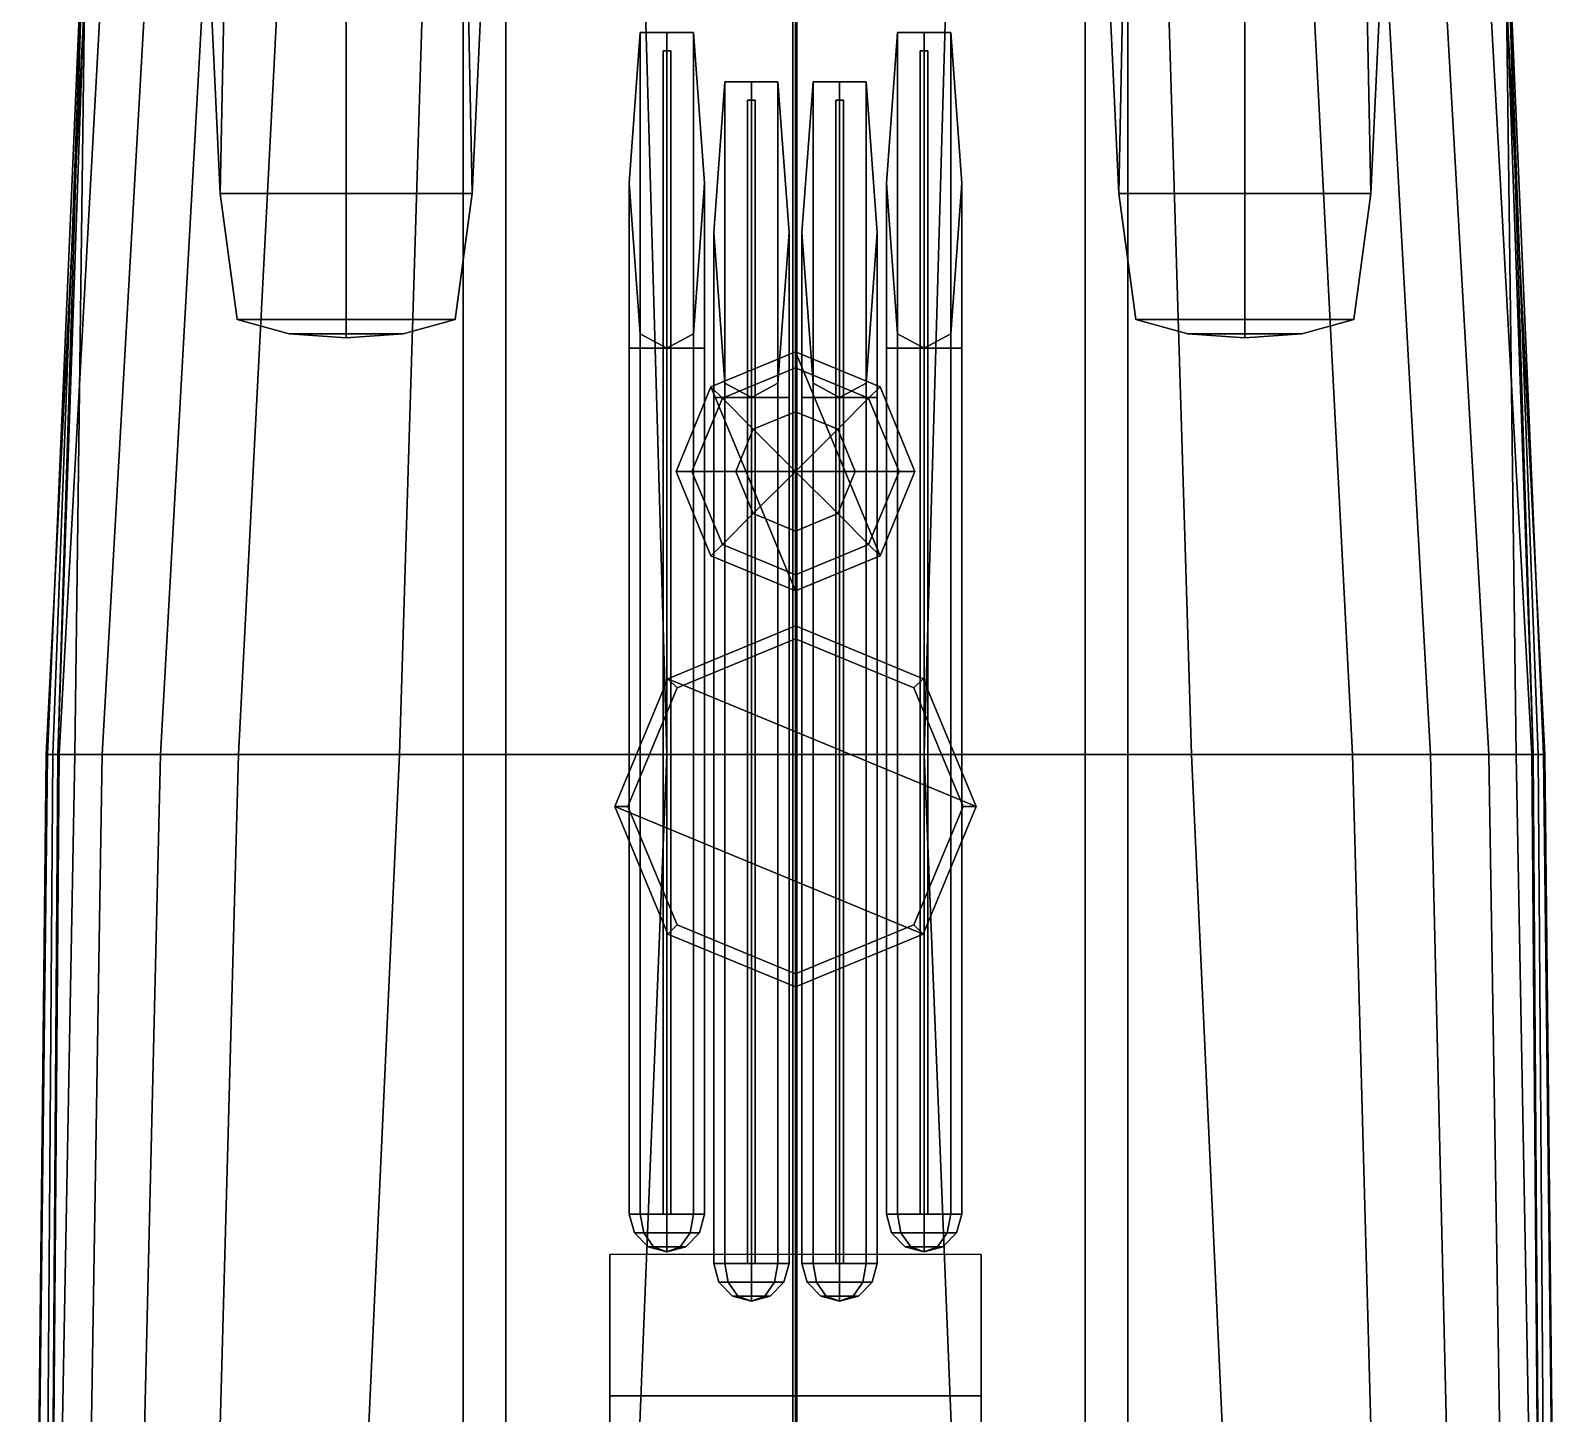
# Model space of a CAD drawing. Header units: millimetres. Extents: x -6 to 6, y -60 to 60.
# Drawn here: x -5.89 to 5.89, y 1.92 to 12.57 of the extents above; entities that cross this region are included whole.
import ezdxf

# ---------------------------------------------------------------- set-up
doc = ezdxf.new("R2010")
doc.units = ezdxf.units.MM
for name, color, linetype in [('boats', 3, 'Continuous'), ('h2', 7, 'Continuous'), ('r2', 6, 'Continuous'), ('railings', 6, 'Continuous'), ('turret', 2, 'Continuous')]:
    doc.layers.add(name, color=color, linetype=linetype)

msp = doc.modelspace()

# ---------------------------------------------------------------- linework, layer by layer
for points in [[(-5.76, 7, 1.49), (-5.27, 18.44, 2.08), (-5.19, 18.44, 1.3), (-5.77, 7, 0.42)], [(-5.77, 7, 0.42), (-5.19, 18.44, 1.3), (-5.04, 18.44, -0.6), (-5.67, 7, -0.71)], [(-5.72, 7, 1.95), (-5.29, 18.44, 2.63), (-5.27, 18.44, 2.08), (-5.76, 7, 1.49)], [(-5.68, 7, 2.66), (-5.327, 18.44, 3.02), (-5.29, 18.44, 2.63), (-5.72, 7, 1.95)], [(-2.56, 7, 2.83), (-2.56, 18.44, 3.02), (-5.327, 18.44, 3.02), (-5.68, 7, 2.66)], [(-5.67, 7, -0.71), (-5.04, 18.44, -0.6), (-4.69, 18.44, -1.74), (-5.34, 7, -1.7)], [(-5.34, 7, -1.7), (-4.69, 18.44, -1.74), (-4.25, 18.44, -2.45), (-4.89, 7, -2.41)], [(-4.89, 7, -2.41), (-4.25, 18.44, -2.45), (-3.7, 18.44, -2.97), (-4.29, 7, -2.93)], [(-4.29, 7, -2.93), (-3.7, 18.44, -2.97), (-2.7, 18.44, -3.5), (-3.05, 7, -3.35)], [(-3.05, 7, -3.35), (-2.7, 18.44, -3.5), (-1.32, 18.44, -3.79), (-0.99, 7, -3.75)], [(0, 7, 2.88), (0, 18.44, 3.02), (-2.56, 18.44, 3.02), (-2.56, 7, 2.83)], [(-2.23, 18.44, 3.38), (-2.23, 18.44, 2.86), (-2.23, -22.69, 2.84), (-2.23, -22.69, 3.38)], [(2.23, -3.21, 3.38), (2.23, 18.44, 3.38), (-2.23, 18.44, 3.38), (-2.23, -3.21, 3.38)], [(-0.99, 7, -3.75), (-1.32, 18.44, -3.79), (0, 18.44, -3.88), (0, 7, -3.84)], [(-0.02, -23.42, 14.75), (0.01, -23.42, 14.767), (0.01, 18.39, 24.25), (-0.02, 18.39, 24.23)], [(0.01, -23.42, 14.733), (-0.02, -23.42, 14.75), (-0.02, 18.39, 24.23), (0.01, 18.39, 24.21)], [(0.01, -23.42, 14.767), (0.01, -23.42, 14.733), (0.01, 18.39, 24.21), (0.01, 18.39, 24.25)], [(2.23, -22.69, 2.84), (2.23, 18.44, 2.86), (2.23, 18.44, 3.38), (2.23, -22.69, 3.38)], [(-5.89, -4.38, 1.51), (-5.76, 7, 1.49), (-5.77, 7, 0.42), (-5.89, -4.38, 0.44)], [(-5.89, -4.38, 0.44), (-5.77, 7, 0.42), (-5.67, 7, -0.71), (-5.76, -4.38, -0.78)], [(-5.8, -4.38, 2.39), (-5.72, 7, 1.95), (-5.76, 7, 1.49), (-5.89, -4.38, 1.51)], [(-5.76, -4.38, 2.71), (-5.68, 7, 2.66), (-5.72, 7, 1.95), (-5.8, -4.38, 2.39)], [(-5.76, -4.38, -0.78), (-5.67, 7, -0.71), (-5.34, 7, -1.7), (-5.52, -4.38, -1.68)], [(-2.56, -4.38, 2.85), (-2.56, 7, 2.83), (-5.68, 7, 2.66), (-5.76, -4.38, 2.71)], [(-5.52, -4.38, -1.68), (-5.34, 7, -1.7), (-4.89, 7, -2.41), (-5.16, -4.38, -2.39)], [(-5.16, -4.38, -2.39), (-4.89, 7, -2.41), (-4.29, 7, -2.93), (-4.6, -4.38, -2.95)], [(-4.6, -4.38, -2.95), (-4.29, 7, -2.93), (-3.05, 7, -3.35), (-3.57, -4.38, -3.33)], [(-3.57, -4.38, -3.33), (-3.05, 7, -3.35), (-0.99, 7, -3.75), (-1.45, -4.38, -3.71)], [(0, -4.38, 2.88), (0, 7, 2.88), (-2.56, 7, 2.83), (-2.56, -4.38, 2.85)], [(-1.45, -4.38, -3.71), (-0.99, 7, -3.75), (0, 7, -3.84), (0, -4.38, -3.78)], [(-1.43, 2.06, 4.2), (-1.43, 3.15, 3.38), (-1.43, 1.79, 3.38), (-1.43, 1.79, 4.71)], [(1.43, 2.06, 4.2), (1.43, 3.15, 3.38), (-1.43, 3.15, 3.38), (-1.43, 2.06, 4.2)], [(1.43, 1.79, 3.38), (1.43, 3.15, 3.38), (1.43, 2.06, 4.2), (1.43, 1.79, 4.71)], [(1.43, 1.79, 4.71), (1.43, 2.06, 4.2), (-1.43, 2.06, 4.2), (-1.43, 1.79, 4.71)]]:
    msp.add_3dface(points)
at = {"layer": 'boats'}
for points in [[(-4.43, 11.32, 6.51), (-4.55, 13.88, 6.76), (-4.38, 13.88, 5.22), (-4.43, 11.32, 5.79)], [(-2.37, 13.88, 6.76), (-4.55, 13.88, 6.76), (-4.43, 11.32, 6.51), (-2.49, 11.32, 6.51)], [(-4.43, 11.32, 5.79), (-4.38, 13.88, 5.22), (-3.46, 13.88, 5.17), (-3.46, 11.32, 5.79)], [(-3.46, 11.32, 5.79), (-3.46, 13.88, 5.17), (-2.54, 13.88, 5.22), (-2.49, 11.32, 5.79)], [(-2.49, 11.32, 5.79), (-2.54, 13.88, 5.22), (-2.37, 13.88, 6.76), (-2.49, 11.32, 6.51)], [(4.55, 13.88, 6.76), (2.37, 13.88, 6.76), (2.49, 11.32, 6.51), (4.43, 11.32, 6.51)], [(2.49, 11.32, 6.51), (2.37, 13.88, 6.76), (2.54, 13.88, 5.22), (2.49, 11.32, 5.79)], [(2.49, 11.32, 5.79), (2.54, 13.88, 5.22), (3.46, 13.88, 5.17), (3.46, 11.32, 5.79)], [(3.46, 11.32, 5.79), (3.46, 13.88, 5.17), (4.38, 13.88, 5.22), (4.43, 11.32, 5.79)], [(4.43, 11.32, 5.79), (4.38, 13.88, 5.22), (4.55, 13.88, 6.76), (4.43, 11.32, 6.51)], [(-4.3, 10.35, 5.96), (-4.43, 11.32, 5.79), (-3.46, 11.32, 5.79), (-3.46, 10.35, 5.96)], [(-4.3, 10.35, 6.55), (-4.43, 11.32, 6.51), (-4.43, 11.32, 5.79), (-4.3, 10.35, 5.96)], [(-2.49, 11.32, 6.51), (-4.43, 11.32, 6.51), (-4.3, 10.35, 6.55), (-2.62, 10.35, 6.55)], [(-3.46, 10.35, 5.96), (-3.46, 11.32, 5.79), (-2.49, 11.32, 5.79), (-2.62, 10.35, 5.96)], [(-2.62, 10.35, 5.96), (-2.49, 11.32, 5.79), (-2.49, 11.32, 6.51), (-2.62, 10.35, 6.55)], [(4.43, 11.32, 6.51), (2.49, 11.32, 6.51), (2.62, 10.35, 6.55), (4.3, 10.35, 6.55)], [(2.62, 10.35, 5.96), (2.49, 11.32, 5.79), (3.46, 11.32, 5.79), (3.46, 10.35, 5.96)], [(2.62, 10.35, 6.55), (2.49, 11.32, 6.51), (2.49, 11.32, 5.79), (2.62, 10.35, 5.96)], [(3.46, 10.35, 5.96), (3.46, 11.32, 5.79), (4.43, 11.32, 5.79), (4.3, 10.35, 5.96)], [(4.3, 10.35, 5.96), (4.43, 11.32, 5.79), (4.43, 11.32, 6.51), (4.3, 10.35, 6.55)], [(-3.9, 10.24, 6.55), (-4.3, 10.35, 6.55), (-4.3, 10.35, 5.96), (-3.9, 10.24, 6)], [(-2.62, 10.35, 6.55), (-4.3, 10.35, 6.55), (-3.9, 10.24, 6.55), (-3.02, 10.24, 6.55)], [(-3.9, 10.24, 6), (-4.3, 10.35, 5.96), (-3.46, 10.35, 5.96), (-3.46, 10.21, 6)], [(-3.46, 10.21, 6), (-3.46, 10.35, 5.96), (-2.62, 10.35, 5.96), (-3.02, 10.24, 5.99)], [(-3.02, 10.24, 5.99), (-2.62, 10.35, 5.96), (-2.62, 10.35, 6.55), (-3.02, 10.24, 6.55)], [(4.3, 10.35, 6.55), (2.62, 10.35, 6.55), (3.02, 10.24, 6.55), (3.9, 10.24, 6.55)], [(3.02, 10.24, 6.55), (2.62, 10.35, 6.55), (2.62, 10.35, 5.96), (3.02, 10.24, 6)], [(3.02, 10.24, 6), (2.62, 10.35, 5.96), (3.46, 10.35, 5.96), (3.46, 10.21, 6)], [(3.46, 10.21, 6), (3.46, 10.35, 5.96), (4.3, 10.35, 5.96), (3.9, 10.24, 5.99)], [(3.9, 10.24, 5.99), (4.3, 10.35, 5.96), (4.3, 10.35, 6.55), (3.9, 10.24, 6.55)], [(-3.02, 10.24, 6.55), (-3.9, 10.24, 6.55), (-3.9, 10.24, 6.55), (-3.46, 10.21, 6.55)], [(-3.46, 10.21, 6.55), (-3.9, 10.24, 6.55), (-3.9, 10.24, 6), (-3.46, 10.21, 6)], [(-3.02, 10.24, 6.55), (-3.46, 10.21, 6.55), (-3.46, 10.21, 6), (-3.02, 10.24, 5.99)], [(3.46, 10.21, 6.55), (3.02, 10.24, 6.55), (3.02, 10.24, 6), (3.46, 10.21, 6)], [(3.9, 10.24, 6.55), (3.02, 10.24, 6.55), (3.02, 10.24, 6.55), (3.46, 10.21, 6.55)], [(3.9, 10.24, 6.55), (3.46, 10.21, 6.55), (3.46, 10.21, 6), (3.9, 10.24, 5.99)]]:
    msp.add_3dface(points, dxfattribs=at)
at = {"layer": 'h2'}
for points in [[(0, 7, 2.88), (0, 18.44, 3.02), (2.56, 18.44, 3.02), (2.56, 7, 2.83)], [(0.99, 7, -3.75), (1.32, 18.44, -3.79), (0, 18.44, -3.88), (0, 7, -3.84)], [(3.05, 7, -3.35), (2.7, 18.44, -3.5), (1.32, 18.44, -3.79), (0.99, 7, -3.75)], [(2.56, 7, 2.83), (2.56, 18.44, 3.02), (5.327, 18.44, 3.02), (5.68, 7, 2.66)], [(4.29, 7, -2.93), (3.7, 18.44, -2.97), (2.7, 18.44, -3.5), (3.05, 7, -3.35)], [(4.89, 7, -2.41), (4.25, 18.44, -2.45), (3.7, 18.44, -2.97), (4.29, 7, -2.93)], [(5.34, 7, -1.7), (4.69, 18.44, -1.74), (4.25, 18.44, -2.45), (4.89, 7, -2.41)], [(5.67, 7, -0.71), (5.04, 18.44, -0.6), (4.69, 18.44, -1.74), (5.34, 7, -1.7)], [(5.77, 7, 0.42), (5.19, 18.44, 1.3), (5.04, 18.44, -0.6), (5.67, 7, -0.71)], [(5.76, 7, 1.49), (5.27, 18.44, 2.08), (5.19, 18.44, 1.3), (5.77, 7, 0.42)], [(5.72, 7, 1.95), (5.29, 18.44, 2.63), (5.27, 18.44, 2.08), (5.76, 7, 1.49)], [(5.68, 7, 2.66), (5.327, 18.44, 3.02), (5.29, 18.44, 2.63), (5.72, 7, 1.95)], [(0, -4.38, 2.88), (0, 7, 2.88), (2.56, 7, 2.83), (2.56, -4.38, 2.85)], [(1.45, -4.38, -3.71), (0.99, 7, -3.75), (0, 7, -3.84), (0, -4.38, -3.78)], [(3.57, -4.38, -3.33), (3.05, 7, -3.35), (0.99, 7, -3.75), (1.45, -4.38, -3.71)], [(2.56, -4.38, 2.85), (2.56, 7, 2.83), (5.68, 7, 2.66), (5.76, -4.38, 2.71)], [(4.6, -4.38, -2.95), (4.29, 7, -2.93), (3.05, 7, -3.35), (3.57, -4.38, -3.33)], [(5.16, -4.38, -2.39), (4.89, 7, -2.41), (4.29, 7, -2.93), (4.6, -4.38, -2.95)], [(5.52, -4.38, -1.68), (5.34, 7, -1.7), (4.89, 7, -2.41), (5.16, -4.38, -2.39)], [(5.76, -4.38, -0.78), (5.67, 7, -0.71), (5.34, 7, -1.7), (5.52, -4.38, -1.68)], [(5.89, -4.38, 0.44), (5.77, 7, 0.42), (5.67, 7, -0.71), (5.76, -4.38, -0.78)], [(5.76, -4.38, 2.71), (5.68, 7, 2.66), (5.72, 7, 1.95), (5.8, -4.38, 2.39)], [(5.8, -4.38, 2.39), (5.72, 7, 1.95), (5.76, 7, 1.49), (5.89, -4.38, 1.51)], [(5.89, -4.38, 1.51), (5.76, 7, 1.49), (5.77, 7, 0.42), (5.89, -4.38, 0.44)]]:
    msp.add_3dface(points, dxfattribs=at)
at = {"layer": 'r2'}
for points in [[(-5.46, 14, 3.57), (-5.55, 7, 3.58), (-5.68, 7, 2.66), (-5.46, 13.356, 2.929)], [(-5.46, 13.356, 2.929), (-5.68, 7, 2.66), (-5.55, 7, 3.58), (-5.46, 14, 3.57)], [(-5.68, 7, 2.66), (-5.76, -4.38, 2.71), (-5.76, -4.38, 3.62), (-5.55, 7, 3.58)], [(-5.55, 7, 3.58), (-5.76, -4.38, 3.62), (-5.76, -4.38, 2.71), (-5.68, 7, 2.66)]]:
    msp.add_3dface(points, dxfattribs=at)
at = {"layer": 'railings'}
for points in [[(5.46, 13.356, 2.929), (5.68, 7, 2.66), (5.55, 7, 3.58), (5.46, 14, 3.57)], [(5.46, 14, 3.57), (5.55, 7, 3.58), (5.68, 7, 2.66), (5.46, 13.356, 2.929)], [(5.55, 7, 3.58), (5.76, -4.38, 3.62), (5.76, -4.38, 2.71), (5.68, 7, 2.66)], [(5.68, 7, 2.66), (5.76, -4.38, 2.71), (5.76, -4.38, 3.62), (5.55, 7, 3.58)]]:
    msp.add_3dface(points, dxfattribs=at)
at = {"layer": 'turret'}
for points in [[(-1.195, 10.13, 4.575), (-1.28, 10.13, 4.37), (-1.28, 11.4, 4.37), (-1.195, 12.56, 4.575)], [(-1.28, 10.13, 4.37), (-1.195, 10.13, 4.575), (-1.195, 12.56, 4.575), (-1.28, 11.4, 4.37)], [(-0.99, 10.13, 4.66), (-1.195, 10.13, 4.575), (-1.195, 12.56, 4.575), (-0.99, 12.56, 4.66)], [(-1.195, 10.13, 4.575), (-0.99, 10.13, 4.66), (-0.99, 12.56, 4.66), (-1.195, 12.56, 4.575)], [(-0.785, 10.13, 4.575), (-0.99, 10.13, 4.66), (-0.99, 12.56, 4.66), (-0.785, 12.56, 4.575)], [(-0.99, 10.13, 4.66), (-0.785, 10.13, 4.575), (-0.785, 12.56, 4.575), (-0.99, 12.56, 4.66)], [(-0.7, 10.13, 4.37), (-0.785, 10.13, 4.575), (-0.785, 12.56, 4.575), (-0.7, 11.4, 4.37)], [(-0.785, 10.13, 4.575), (-0.7, 10.13, 4.37), (-0.7, 11.4, 4.37), (-0.785, 12.56, 4.575)], [(0.7, 10.13, 4.37), (0.785, 10.13, 4.575), (0.785, 12.56, 4.575), (0.7, 11.4, 4.37)], [(0.785, 10.13, 4.575), (0.7, 10.13, 4.37), (0.7, 11.4, 4.37), (0.785, 12.56, 4.575)], [(0.785, 10.13, 4.575), (0.99, 10.13, 4.66), (0.99, 12.56, 4.66), (0.785, 12.56, 4.575)], [(0.99, 10.13, 4.66), (0.785, 10.13, 4.575), (0.785, 12.56, 4.575), (0.99, 12.56, 4.66)], [(0.99, 10.13, 4.66), (1.195, 10.13, 4.575), (1.195, 12.56, 4.575), (0.99, 12.56, 4.66)], [(1.195, 10.13, 4.575), (0.99, 10.13, 4.66), (0.99, 12.56, 4.66), (1.195, 12.56, 4.575)], [(1.195, 10.13, 4.575), (1.28, 10.13, 4.37), (1.28, 11.4, 4.37), (1.195, 12.56, 4.575)], [(1.28, 10.13, 4.37), (1.195, 10.13, 4.575), (1.195, 12.56, 4.575), (1.28, 11.4, 4.37)], [(-0.99, 3.46, 4.8), (-1.02, 3.46, 4.83), (-1.02, 12.42, 4.83), (-0.99, 12.42, 4.8)], [(-1.02, 3.46, 4.83), (-0.99, 3.46, 4.86), (-0.99, 12.42, 4.86), (-1.02, 12.42, 4.83)], [(-0.96, 3.46, 4.83), (-0.99, 3.46, 4.8), (-0.99, 12.42, 4.8), (-0.96, 12.42, 4.83)], [(-0.99, 3.46, 4.86), (-0.96, 3.46, 4.83), (-0.96, 12.42, 4.83), (-0.99, 12.42, 4.86)], [(-0.99, 12.3, 4.8), (-0.99, 12.37, 4.8), (-0.99, 12.37, 4.66), (-0.99, 12.3, 4.66)], [(-0.99, 12.3, 4.66), (-0.99, 12.37, 4.66), (-0.99, 12.37, 4.8), (-0.99, 12.3, 4.8)], [(0.99, 3.46, 4.8), (0.96, 3.46, 4.83), (0.96, 12.42, 4.83), (0.99, 12.42, 4.8)], [(0.96, 3.46, 4.83), (0.99, 3.46, 4.86), (0.99, 12.42, 4.86), (0.96, 12.42, 4.83)], [(1.02, 3.46, 4.83), (0.99, 3.46, 4.8), (0.99, 12.42, 4.8), (1.02, 12.42, 4.83)], [(0.99, 3.46, 4.86), (1.02, 3.46, 4.83), (1.02, 12.42, 4.83), (0.99, 12.42, 4.86)], [(0.99, 12.3, 4.66), (0.99, 12.37, 4.66), (0.99, 12.37, 4.8), (0.99, 12.3, 4.8)], [(0.99, 12.3, 4.8), (0.99, 12.37, 4.8), (0.99, 12.37, 4.66), (0.99, 12.3, 4.66)], [(-0.63, 9.75, 4.37), (-0.545, 9.75, 4.575), (-0.545, 12.18, 4.575), (-0.63, 11.02, 4.37)], [(-0.545, 9.75, 4.575), (-0.63, 9.75, 4.37), (-0.63, 11.02, 4.37), (-0.545, 12.18, 4.575)], [(-0.545, 9.75, 4.575), (-0.34, 9.75, 4.66), (-0.34, 12.18, 4.66), (-0.545, 12.18, 4.575)], [(-0.34, 9.75, 4.66), (-0.545, 9.75, 4.575), (-0.545, 12.18, 4.575), (-0.34, 12.18, 4.66)], [(-0.34, 9.75, 4.66), (-0.135, 9.75, 4.575), (-0.135, 12.18, 4.575), (-0.34, 12.18, 4.66)], [(-0.135, 9.75, 4.575), (-0.34, 9.75, 4.66), (-0.34, 12.18, 4.66), (-0.135, 12.18, 4.575)], [(-0.135, 9.75, 4.575), (-0.05, 9.75, 4.37), (-0.05, 11.02, 4.37), (-0.135, 12.18, 4.575)], [(-0.05, 9.75, 4.37), (-0.135, 9.75, 4.575), (-0.135, 12.18, 4.575), (-0.05, 11.02, 4.37)], [(0.135, 9.75, 4.575), (0.05, 9.75, 4.37), (0.05, 11.02, 4.37), (0.135, 12.18, 4.575)], [(0.05, 9.75, 4.37), (0.135, 9.75, 4.575), (0.135, 12.18, 4.575), (0.05, 11.02, 4.37)], [(0.34, 9.75, 4.66), (0.135, 9.75, 4.575), (0.135, 12.18, 4.575), (0.34, 12.18, 4.66)], [(0.135, 9.75, 4.575), (0.34, 9.75, 4.66), (0.34, 12.18, 4.66), (0.135, 12.18, 4.575)], [(0.545, 9.75, 4.575), (0.34, 9.75, 4.66), (0.34, 12.18, 4.66), (0.545, 12.18, 4.575)], [(0.34, 9.75, 4.66), (0.545, 9.75, 4.575), (0.545, 12.18, 4.575), (0.34, 12.18, 4.66)], [(0.63, 9.75, 4.37), (0.545, 9.75, 4.575), (0.545, 12.18, 4.575), (0.63, 11.02, 4.37)], [(0.545, 9.75, 4.575), (0.63, 9.75, 4.37), (0.63, 11.02, 4.37), (0.545, 12.18, 4.575)], [(-0.34, 3.08, 4.8), (-0.37, 3.08, 4.83), (-0.37, 12.04, 4.83), (-0.34, 12.04, 4.8)], [(-0.37, 3.08, 4.83), (-0.34, 3.08, 4.86), (-0.34, 12.04, 4.86), (-0.37, 12.04, 4.83)], [(-0.31, 3.08, 4.83), (-0.34, 3.08, 4.8), (-0.34, 12.04, 4.8), (-0.31, 12.04, 4.83)], [(-0.34, 3.08, 4.86), (-0.31, 3.08, 4.83), (-0.31, 12.04, 4.83), (-0.34, 12.04, 4.86)], [(0.31, 3.08, 4.83), (0.34, 3.08, 4.86), (0.34, 12.04, 4.86), (0.31, 12.04, 4.83)], [(0.34, 3.08, 4.8), (0.31, 3.08, 4.83), (0.31, 12.04, 4.83), (0.34, 12.04, 4.8)], [(0.34, 3.08, 4.86), (0.37, 3.08, 4.83), (0.37, 12.04, 4.83), (0.34, 12.04, 4.86)], [(0.37, 3.08, 4.83), (0.34, 3.08, 4.8), (0.34, 12.04, 4.8), (0.37, 12.04, 4.83)], [(-0.34, 11.92, 4.66), (-0.34, 11.99, 4.66), (-0.34, 11.99, 4.8), (-0.34, 11.92, 4.8)], [(-0.34, 11.92, 4.8), (-0.34, 11.99, 4.8), (-0.34, 11.99, 4.66), (-0.34, 11.92, 4.66)], [(0.34, 11.92, 4.8), (0.34, 11.99, 4.8), (0.34, 11.99, 4.66), (0.34, 11.92, 4.66)], [(0.34, 11.92, 4.66), (0.34, 11.99, 4.66), (0.34, 11.99, 4.8), (0.34, 11.92, 4.8)], [(-0.99, 11.71, 4.66), (-0.99, 11.78, 4.66), (-0.99, 11.78, 4.8), (-0.99, 11.71, 4.8)], [(-0.99, 11.71, 4.8), (-0.99, 11.78, 4.8), (-0.99, 11.78, 4.66), (-0.99, 11.71, 4.66)], [(0.99, 11.71, 4.8), (0.99, 11.78, 4.8), (0.99, 11.78, 4.66), (0.99, 11.71, 4.66)], [(0.99, 11.71, 4.66), (0.99, 11.78, 4.66), (0.99, 11.78, 4.8), (0.99, 11.71, 4.8)], [(-1.28, 10.13, 4.37), (-1.195, 10.13, 4.165), (-1.195, 10.24, 4.165), (-1.28, 11.4, 4.37)], [(-1.195, 10.13, 4.165), (-1.28, 10.13, 4.37), (-1.28, 11.4, 4.37), (-1.195, 10.24, 4.165)], [(-0.785, 10.13, 4.165), (-0.7, 10.13, 4.37), (-0.7, 11.4, 4.37), (-0.785, 10.24, 4.165)], [(-0.7, 10.13, 4.37), (-0.785, 10.13, 4.165), (-0.785, 10.24, 4.165), (-0.7, 11.4, 4.37)], [(-0.34, 11.33, 4.8), (-0.34, 11.4, 4.8), (-0.34, 11.4, 4.66), (-0.34, 11.33, 4.66)], [(-0.34, 11.33, 4.66), (-0.34, 11.4, 4.66), (-0.34, 11.4, 4.8), (-0.34, 11.33, 4.8)], [(0.34, 11.33, 4.66), (0.34, 11.4, 4.66), (0.34, 11.4, 4.8), (0.34, 11.33, 4.8)], [(0.34, 11.33, 4.8), (0.34, 11.4, 4.8), (0.34, 11.4, 4.66), (0.34, 11.33, 4.66)], [(0.785, 10.13, 4.165), (0.7, 10.13, 4.37), (0.7, 11.4, 4.37), (0.785, 10.24, 4.165)], [(0.7, 10.13, 4.37), (0.785, 10.13, 4.165), (0.785, 10.24, 4.165), (0.7, 11.4, 4.37)], [(1.28, 10.13, 4.37), (1.195, 10.13, 4.165), (1.195, 10.24, 4.165), (1.28, 11.4, 4.37)], [(1.195, 10.13, 4.165), (1.28, 10.13, 4.37), (1.28, 11.4, 4.37), (1.195, 10.24, 4.165)], [(-0.99, 10.92, 4.8), (-0.99, 10.99, 4.8), (-0.99, 10.99, 4.66), (-0.99, 10.92, 4.66)], [(-0.99, 10.92, 4.66), (-0.99, 10.99, 4.66), (-0.99, 10.99, 4.8), (-0.99, 10.92, 4.8)], [(-0.545, 9.75, 4.165), (-0.63, 9.75, 4.37), (-0.63, 11.02, 4.37), (-0.545, 9.86, 4.165)], [(-0.63, 9.75, 4.37), (-0.545, 9.75, 4.165), (-0.545, 9.86, 4.165), (-0.63, 11.02, 4.37)], [(-0.05, 9.75, 4.37), (-0.135, 9.75, 4.165), (-0.135, 9.86, 4.165), (-0.05, 11.02, 4.37)], [(-0.135, 9.75, 4.165), (-0.05, 9.75, 4.37), (-0.05, 11.02, 4.37), (-0.135, 9.86, 4.165)], [(0.05, 9.75, 4.37), (0.135, 9.75, 4.165), (0.135, 9.86, 4.165), (0.05, 11.02, 4.37)], [(0.135, 9.75, 4.165), (0.05, 9.75, 4.37), (0.05, 11.02, 4.37), (0.135, 9.86, 4.165)], [(0.545, 9.75, 4.165), (0.63, 9.75, 4.37), (0.63, 11.02, 4.37), (0.545, 9.86, 4.165)], [(0.63, 9.75, 4.37), (0.545, 9.75, 4.165), (0.545, 9.86, 4.165), (0.63, 11.02, 4.37)], [(0.99, 10.92, 4.66), (0.99, 10.99, 4.66), (0.99, 10.99, 4.8), (0.99, 10.92, 4.8)], [(0.99, 10.92, 4.8), (0.99, 10.99, 4.8), (0.99, 10.99, 4.66), (0.99, 10.92, 4.66)], [(-0.34, 10.54, 4.66), (-0.34, 10.61, 4.66), (-0.34, 10.61, 4.8), (-0.34, 10.54, 4.8)], [(-0.34, 10.54, 4.8), (-0.34, 10.61, 4.8), (-0.34, 10.61, 4.66), (-0.34, 10.54, 4.66)], [(0.34, 10.54, 4.8), (0.34, 10.61, 4.8), (0.34, 10.61, 4.66), (0.34, 10.54, 4.66)], [(0.34, 10.54, 4.66), (0.34, 10.61, 4.66), (0.34, 10.61, 4.8), (0.34, 10.54, 4.8)], [(-0.99, 10.25, 4.66), (-0.99, 10.32, 4.66), (-0.99, 10.32, 4.8), (-0.99, 10.25, 4.8)], [(-0.99, 10.25, 4.8), (-0.99, 10.32, 4.8), (-0.99, 10.32, 4.66), (-0.99, 10.25, 4.66)], [(0.99, 10.25, 4.8), (0.99, 10.32, 4.8), (0.99, 10.32, 4.66), (0.99, 10.25, 4.66)], [(0.99, 10.25, 4.66), (0.99, 10.32, 4.66), (0.99, 10.32, 4.8), (0.99, 10.25, 4.8)], [(-1.195, 10.13, 4.165), (-0.99, 10.13, 4.08), (-0.99, 10.13, 4.08), (-1.195, 10.24, 4.165)], [(-0.99, 10.13, 4.08), (-1.195, 10.13, 4.165), (-1.195, 10.24, 4.165), (-0.99, 10.13, 4.08)], [(-0.99, 10.13, 4.08), (-0.785, 10.13, 4.165), (-0.785, 10.24, 4.165), (-0.99, 10.13, 4.08)], [(-0.785, 10.13, 4.165), (-0.99, 10.13, 4.08), (-0.99, 10.13, 4.08), (-0.785, 10.24, 4.165)], [(0.99, 10.13, 4.08), (0.785, 10.13, 4.165), (0.785, 10.24, 4.165), (0.99, 10.13, 4.08)], [(0.785, 10.13, 4.165), (0.99, 10.13, 4.08), (0.99, 10.13, 4.08), (0.785, 10.24, 4.165)], [(1.195, 10.13, 4.165), (0.99, 10.13, 4.08), (0.99, 10.13, 4.08), (1.195, 10.24, 4.165)], [(0.99, 10.13, 4.08), (1.195, 10.13, 4.165), (1.195, 10.24, 4.165), (0.99, 10.13, 4.08)], [(-1.28, 10.13, 4.37), (-0.785, 10.13, 4.165), (-0.99, 10.13, 4.08), (-1.195, 10.13, 4.165)], [(-1.195, 10.13, 4.575), (-0.7, 10.13, 4.37), (-0.785, 10.13, 4.165), (-1.28, 10.13, 4.37)], [(-1.195, 3.46, 4.165), (-1.28, 3.46, 4.37), (-1.28, 10.13, 4.37), (-1.195, 10.13, 4.165)], [(-1.28, 3.46, 4.37), (-1.195, 3.46, 4.575), (-1.195, 10.13, 4.575), (-1.28, 10.13, 4.37)], [(-0.99, 10.13, 4.66), (-0.785, 10.13, 4.575), (-0.7, 10.13, 4.37), (-1.195, 10.13, 4.575)], [(-0.99, 3.46, 4.08), (-1.195, 3.46, 4.165), (-1.195, 10.13, 4.165), (-0.99, 10.13, 4.08)], [(-1.195, 3.46, 4.575), (-0.99, 3.46, 4.66), (-0.99, 10.13, 4.66), (-1.195, 10.13, 4.575)], [(-0.785, 3.46, 4.165), (-0.99, 3.46, 4.08), (-0.99, 10.13, 4.08), (-0.785, 10.13, 4.165)], [(-0.99, 3.46, 4.66), (-0.785, 3.46, 4.575), (-0.785, 10.13, 4.575), (-0.99, 10.13, 4.66)], [(-0.7, 3.46, 4.37), (-0.785, 3.46, 4.165), (-0.785, 10.13, 4.165), (-0.7, 10.13, 4.37)], [(-0.785, 3.46, 4.575), (-0.7, 3.46, 4.37), (-0.7, 10.13, 4.37), (-0.785, 10.13, 4.575)], [(0, 8.26, 4.67), (-0.651, 9.831, 4.67), (0, 10.1, 4.67), (0.651, 8.529, 4.67)], [(0, 9.977, 5.77), (0, 10.1, 5.53), (-0.651, 9.831, 5.53), (-0.563, 9.743, 5.77)], [(0, 10.1, 4.67), (-0.651, 9.831, 4.67), (-0.651, 9.831, 5.53), (0, 10.1, 5.53)], [(0.651, 9.831, 4.67), (0, 10.1, 4.67), (0, 10.1, 5.53), (0.651, 9.831, 5.53)], [(0.651, 8.529, 4.67), (0, 10.1, 4.67), (0.651, 9.831, 4.67), (0.92, 9.18, 4.67)], [(0.563, 9.743, 5.77), (0.651, 9.831, 5.53), (0, 10.1, 5.53), (0, 9.977, 5.77)], [(0.7, 10.13, 4.37), (1.195, 10.13, 4.165), (0.99, 10.13, 4.08), (0.785, 10.13, 4.165)], [(0.785, 10.13, 4.575), (1.28, 10.13, 4.37), (1.195, 10.13, 4.165), (0.7, 10.13, 4.37)], [(0.785, 3.46, 4.165), (0.7, 3.46, 4.37), (0.7, 10.13, 4.37), (0.785, 10.13, 4.165)], [(0.7, 3.46, 4.37), (0.785, 3.46, 4.575), (0.785, 10.13, 4.575), (0.7, 10.13, 4.37)], [(0.99, 10.13, 4.66), (1.195, 10.13, 4.575), (1.28, 10.13, 4.37), (0.785, 10.13, 4.575)], [(0.99, 3.46, 4.08), (0.785, 3.46, 4.165), (0.785, 10.13, 4.165), (0.99, 10.13, 4.08)], [(0.785, 3.46, 4.575), (0.99, 3.46, 4.66), (0.99, 10.13, 4.66), (0.785, 10.13, 4.575)], [(1.195, 3.46, 4.165), (0.99, 3.46, 4.08), (0.99, 10.13, 4.08), (1.195, 10.13, 4.165)], [(0.99, 3.46, 4.66), (1.195, 3.46, 4.575), (1.195, 10.13, 4.575), (0.99, 10.13, 4.66)], [(1.28, 3.46, 4.37), (1.195, 3.46, 4.165), (1.195, 10.13, 4.165), (1.28, 10.13, 4.37)], [(1.195, 3.46, 4.575), (1.28, 3.46, 4.37), (1.28, 10.13, 4.37), (1.195, 10.13, 4.575)], [(0, 9.64, 6.05), (0, 9.977, 5.77), (-0.563, 9.743, 5.77), (-0.325, 9.505, 6.05)], [(-0.34, 9.87, 4.8), (-0.34, 9.94, 4.8), (-0.34, 9.94, 4.66), (-0.34, 9.87, 4.66)], [(-0.34, 9.87, 4.66), (-0.34, 9.94, 4.66), (-0.34, 9.94, 4.8), (-0.34, 9.87, 4.8)], [(0.325, 9.505, 6.05), (0.563, 9.743, 5.77), (0, 9.977, 5.77), (0, 9.64, 6.05)], [(0.34, 9.87, 4.66), (0.34, 9.94, 4.66), (0.34, 9.94, 4.8), (0.34, 9.87, 4.8)], [(0.34, 9.87, 4.8), (0.34, 9.94, 4.8), (0.34, 9.94, 4.66), (0.34, 9.87, 4.66)], [(-0.651, 8.529, 4.67), (-0.92, 9.18, 4.67), (-0.651, 9.831, 4.67), (0, 8.26, 4.67)], [(-0.563, 9.743, 5.77), (-0.651, 9.831, 5.53), (-0.92, 9.18, 5.53), (-0.797, 9.18, 5.77)], [(-0.651, 9.831, 4.67), (-0.92, 9.18, 4.67), (-0.92, 9.18, 5.53), (-0.651, 9.831, 5.53)], [(-0.34, 9.75, 4.08), (-0.545, 9.75, 4.165), (-0.545, 9.86, 4.165), (-0.34, 9.75, 4.08)], [(-0.545, 9.75, 4.165), (-0.34, 9.75, 4.08), (-0.34, 9.75, 4.08), (-0.545, 9.86, 4.165)], [(-0.135, 9.75, 4.165), (-0.34, 9.75, 4.08), (-0.34, 9.75, 4.08), (-0.135, 9.86, 4.165)], [(-0.34, 9.75, 4.08), (-0.135, 9.75, 4.165), (-0.135, 9.86, 4.165), (-0.34, 9.75, 4.08)], [(0.135, 9.75, 4.165), (0.34, 9.75, 4.08), (0.34, 9.75, 4.08), (0.135, 9.86, 4.165)], [(0.34, 9.75, 4.08), (0.135, 9.75, 4.165), (0.135, 9.86, 4.165), (0.34, 9.75, 4.08)], [(0.34, 9.75, 4.08), (0.545, 9.75, 4.165), (0.545, 9.86, 4.165), (0.34, 9.75, 4.08)], [(0.545, 9.75, 4.165), (0.34, 9.75, 4.08), (0.34, 9.75, 4.08), (0.545, 9.86, 4.165)], [(0.797, 9.18, 5.77), (0.92, 9.18, 5.53), (0.651, 9.831, 5.53), (0.563, 9.743, 5.77)], [(0.92, 9.18, 4.67), (0.651, 9.831, 4.67), (0.651, 9.831, 5.53), (0.92, 9.18, 5.53)], [(-0.325, 9.505, 6.05), (-0.563, 9.743, 5.77), (-0.797, 9.18, 5.77), (-0.46, 9.18, 6.05)], [(-0.63, 9.75, 4.37), (-0.135, 9.75, 4.165), (-0.34, 9.75, 4.08), (-0.545, 9.75, 4.165)], [(-0.545, 9.75, 4.575), (-0.05, 9.75, 4.37), (-0.135, 9.75, 4.165), (-0.63, 9.75, 4.37)], [(-0.545, 3.08, 4.165), (-0.63, 3.08, 4.37), (-0.63, 9.75, 4.37), (-0.545, 9.75, 4.165)], [(-0.63, 3.08, 4.37), (-0.545, 3.08, 4.575), (-0.545, 9.75, 4.575), (-0.63, 9.75, 4.37)], [(-0.34, 9.75, 4.66), (-0.135, 9.75, 4.575), (-0.05, 9.75, 4.37), (-0.545, 9.75, 4.575)], [(-0.34, 3.08, 4.08), (-0.545, 3.08, 4.165), (-0.545, 9.75, 4.165), (-0.34, 9.75, 4.08)], [(-0.545, 3.08, 4.575), (-0.34, 3.08, 4.66), (-0.34, 9.75, 4.66), (-0.545, 9.75, 4.575)], [(-0.135, 3.08, 4.165), (-0.34, 3.08, 4.08), (-0.34, 9.75, 4.08), (-0.135, 9.75, 4.165)], [(-0.34, 3.08, 4.66), (-0.135, 3.08, 4.575), (-0.135, 9.75, 4.575), (-0.34, 9.75, 4.66)], [(-0.05, 3.08, 4.37), (-0.135, 3.08, 4.165), (-0.135, 9.75, 4.165), (-0.05, 9.75, 4.37)], [(-0.135, 3.08, 4.575), (-0.05, 3.08, 4.37), (-0.05, 9.75, 4.37), (-0.135, 9.75, 4.575)], [(0.05, 3.08, 4.37), (0.135, 3.08, 4.575), (0.135, 9.75, 4.575), (0.05, 9.75, 4.37)], [(0.135, 3.08, 4.165), (0.05, 3.08, 4.37), (0.05, 9.75, 4.37), (0.135, 9.75, 4.165)], [(0.135, 9.75, 4.575), (0.63, 9.75, 4.37), (0.545, 9.75, 4.165), (0.05, 9.75, 4.37)], [(0.05, 9.75, 4.37), (0.545, 9.75, 4.165), (0.34, 9.75, 4.08), (0.135, 9.75, 4.165)], [(0.135, 3.08, 4.575), (0.34, 3.08, 4.66), (0.34, 9.75, 4.66), (0.135, 9.75, 4.575)], [(0.34, 3.08, 4.08), (0.135, 3.08, 4.165), (0.135, 9.75, 4.165), (0.34, 9.75, 4.08)], [(0.34, 9.75, 4.66), (0.545, 9.75, 4.575), (0.63, 9.75, 4.37), (0.135, 9.75, 4.575)], [(0.46, 9.18, 6.05), (0.797, 9.18, 5.77), (0.563, 9.743, 5.77), (0.325, 9.505, 6.05)], [(0.34, 3.08, 4.66), (0.545, 3.08, 4.575), (0.545, 9.75, 4.575), (0.34, 9.75, 4.66)], [(0.545, 3.08, 4.165), (0.34, 3.08, 4.08), (0.34, 9.75, 4.08), (0.545, 9.75, 4.165)], [(0.545, 3.08, 4.575), (0.63, 3.08, 4.37), (0.63, 9.75, 4.37), (0.545, 9.75, 4.575)], [(0.63, 3.08, 4.37), (0.545, 3.08, 4.165), (0.545, 9.75, 4.165), (0.63, 9.75, 4.37)], [(0, 9.18, 6.14), (0, 9.64, 6.05), (-0.325, 9.505, 6.05), (0, 9.18, 6.14)], [(0, 9.18, 6.14), (0.325, 9.505, 6.05), (0, 9.64, 6.05), (0, 9.18, 6.14)], [(0, 9.18, 6.14), (-0.325, 9.505, 6.05), (-0.46, 9.18, 6.05), (0, 9.18, 6.14)], [(0, 9.18, 6.14), (0.46, 9.18, 6.05), (0.325, 9.505, 6.05), (0, 9.18, 6.14)], [(-0.92, 9.18, 4.67), (-0.651, 8.529, 4.67), (-0.651, 8.529, 5.53), (-0.92, 9.18, 5.53)], [(-0.797, 9.18, 5.77), (-0.92, 9.18, 5.53), (-0.651, 8.529, 5.53), (-0.563, 8.617, 5.77)], [(-0.46, 9.18, 6.05), (-0.797, 9.18, 5.77), (-0.563, 8.617, 5.77), (-0.325, 8.855, 6.05)], [(0, 9.18, 6.14), (-0.46, 9.18, 6.05), (-0.325, 8.855, 6.05), (0, 9.18, 6.14)], [(0, 9.18, 6.14), (-0.325, 8.855, 6.05), (0, 8.72, 6.05), (0, 9.18, 6.14)], [(0, 9.18, 6.14), (0.325, 8.855, 6.05), (0.46, 9.18, 6.05), (0, 9.18, 6.14)], [(0, 9.18, 6.14), (0, 8.72, 6.05), (0.325, 8.855, 6.05), (0, 9.18, 6.14)], [(0.325, 8.855, 6.05), (0.563, 8.617, 5.77), (0.797, 9.18, 5.77), (0.46, 9.18, 6.05)], [(0.563, 8.617, 5.77), (0.651, 8.529, 5.53), (0.92, 9.18, 5.53), (0.797, 9.18, 5.77)], [(0.651, 8.529, 4.67), (0.92, 9.18, 4.67), (0.92, 9.18, 5.53), (0.651, 8.529, 5.53)], [(-0.325, 8.855, 6.05), (-0.563, 8.617, 5.77), (0, 8.383, 5.77), (0, 8.72, 6.05)], [(0, 8.72, 6.05), (0, 8.383, 5.77), (0.563, 8.617, 5.77), (0.325, 8.855, 6.05)], [(-0.563, 8.617, 5.77), (-0.651, 8.529, 5.53), (0, 8.26, 5.53), (0, 8.383, 5.77)], [(0, 8.383, 5.77), (0, 8.26, 5.53), (0.651, 8.529, 5.53), (0.563, 8.617, 5.77)], [(-0.651, 8.529, 4.67), (0, 8.26, 4.67), (0, 8.26, 5.53), (-0.651, 8.529, 5.53)], [(0, 8.26, 4.67), (0.651, 8.529, 4.67), (0.651, 8.529, 5.53), (0, 8.26, 5.53)], [(0.983, 7.583, 4.04), (0, 7.99, 4.04), (-0.983, 7.583, 4.04), (1.39, 6.6, 4.04)], [(0, 7.99, 3.93), (-0.983, 7.583, 3.93), (-0.983, 7.583, 4.04), (0, 7.99, 4.04)], [(0, 7.89, 3.73), (-0.912, 7.512, 3.73), (-0.983, 7.583, 3.93), (0, 7.99, 3.93)], [(0.983, 7.583, 3.93), (0, 7.99, 3.93), (0, 7.99, 4.04), (0.983, 7.583, 4.04)], [(0.912, 7.512, 3.73), (0, 7.89, 3.73), (0, 7.99, 3.93), (0.983, 7.583, 3.93)], [(0, 7.89, 3.38), (-0.912, 7.512, 3.38), (-0.912, 7.512, 3.73), (0, 7.89, 3.73)], [(0.912, 7.512, 3.38), (0, 7.89, 3.38), (0, 7.89, 3.73), (0.912, 7.512, 3.73)], [(1.39, 6.6, 4.04), (-0.983, 7.583, 4.04), (-1.39, 6.6, 4.04), (0.983, 5.617, 4.04)], [(-0.983, 7.583, 3.93), (-1.39, 6.6, 3.93), (-1.39, 6.6, 4.04), (-0.983, 7.583, 4.04)], [(-0.912, 7.512, 3.73), (-1.29, 6.6, 3.73), (-1.39, 6.6, 3.93), (-0.983, 7.583, 3.93)], [(1.29, 6.6, 3.73), (0.912, 7.512, 3.73), (0.983, 7.583, 3.93), (1.39, 6.6, 3.93)], [(1.39, 6.6, 3.93), (0.983, 7.583, 3.93), (0.983, 7.583, 4.04), (1.39, 6.6, 4.04)], [(-0.912, 7.512, 3.38), (-1.29, 6.6, 3.38), (-1.29, 6.6, 3.73), (-0.912, 7.512, 3.73)], [(1.29, 6.6, 3.38), (0.912, 7.512, 3.38), (0.912, 7.512, 3.73), (1.29, 6.6, 3.73)], [(0.983, 5.617, 4.04), (-1.39, 6.6, 4.04), (-0.983, 5.617, 4.04), (0, 5.21, 4.04)], [(-1.39, 6.6, 3.93), (-0.983, 5.617, 3.93), (-0.983, 5.617, 4.04), (-1.39, 6.6, 4.04)], [(-1.29, 6.6, 3.73), (-0.912, 5.688, 3.73), (-0.983, 5.617, 3.93), (-1.39, 6.6, 3.93)], [(-1.29, 6.6, 3.38), (-0.912, 5.688, 3.38), (-0.912, 5.688, 3.73), (-1.29, 6.6, 3.73)], [(0.912, 5.688, 3.73), (1.29, 6.6, 3.73), (1.39, 6.6, 3.93), (0.983, 5.617, 3.93)], [(0.912, 5.688, 3.38), (1.29, 6.6, 3.38), (1.29, 6.6, 3.73), (0.912, 5.688, 3.73)], [(0.983, 5.617, 3.93), (1.39, 6.6, 3.93), (1.39, 6.6, 4.04), (0.983, 5.617, 4.04)], [(-0.912, 5.688, 3.73), (0, 5.31, 3.73), (0, 5.21, 3.93), (-0.983, 5.617, 3.93)], [(-0.912, 5.688, 3.38), (0, 5.31, 3.38), (0, 5.31, 3.73), (-0.912, 5.688, 3.73)], [(0, 5.31, 3.73), (0.912, 5.688, 3.73), (0.983, 5.617, 3.93), (0, 5.21, 3.93)], [(0, 5.31, 3.38), (0.912, 5.688, 3.38), (0.912, 5.688, 3.73), (0, 5.31, 3.73)], [(-0.983, 5.617, 3.93), (0, 5.21, 3.93), (0, 5.21, 4.04), (-0.983, 5.617, 4.04)], [(0, 5.21, 3.93), (0.983, 5.617, 3.93), (0.983, 5.617, 4.04), (0, 5.21, 4.04)], [(-0.99, 4.87, 4.8), (-0.99, 4.94, 4.8), (-0.99, 4.94, 4.66), (-0.99, 4.87, 4.66)], [(-0.99, 4.87, 4.66), (-0.99, 4.94, 4.66), (-0.99, 4.94, 4.8), (-0.99, 4.87, 4.8)], [(0.99, 4.87, 4.66), (0.99, 4.94, 4.66), (0.99, 4.94, 4.8), (0.99, 4.87, 4.8)], [(0.99, 4.87, 4.8), (0.99, 4.94, 4.8), (0.99, 4.94, 4.66), (0.99, 4.87, 4.66)], [(-0.34, 4.49, 4.66), (-0.34, 4.56, 4.66), (-0.34, 4.56, 4.8), (-0.34, 4.49, 4.8)], [(-0.34, 4.49, 4.8), (-0.34, 4.56, 4.8), (-0.34, 4.56, 4.66), (-0.34, 4.49, 4.66)], [(0.34, 4.49, 4.8), (0.34, 4.56, 4.8), (0.34, 4.56, 4.66), (0.34, 4.49, 4.66)], [(0.34, 4.49, 4.66), (0.34, 4.56, 4.66), (0.34, 4.56, 4.8), (0.34, 4.49, 4.8)], [(-1.168, 3.315, 4.548), (-1.195, 3.46, 4.575), (-1.28, 3.46, 4.37), (-1.241, 3.315, 4.37)], [(-1.241, 3.315, 4.37), (-1.28, 3.46, 4.37), (-1.195, 3.46, 4.165), (-1.168, 3.315, 4.192)], [(-0.99, 3.315, 4.621), (-0.99, 3.46, 4.66), (-1.195, 3.46, 4.575), (-1.168, 3.315, 4.548)], [(-1.168, 3.315, 4.192), (-1.195, 3.46, 4.165), (-0.99, 3.46, 4.08), (-0.99, 3.315, 4.119)], [(-0.99, 3.46, 4.66), (-0.99, 3.53, 4.66), (-0.99, 3.53, 4.8), (-0.99, 3.46, 4.8)], [(-0.99, 3.46, 4.8), (-0.99, 3.53, 4.8), (-0.99, 3.53, 4.66), (-0.99, 3.46, 4.66)], [(-0.812, 3.315, 4.548), (-0.785, 3.46, 4.575), (-0.99, 3.46, 4.66), (-0.99, 3.315, 4.621)], [(-0.99, 3.315, 4.119), (-0.99, 3.46, 4.08), (-0.785, 3.46, 4.165), (-0.812, 3.315, 4.192)], [(-0.739, 3.315, 4.37), (-0.7, 3.46, 4.37), (-0.785, 3.46, 4.575), (-0.812, 3.315, 4.548)], [(-0.812, 3.315, 4.192), (-0.785, 3.46, 4.165), (-0.7, 3.46, 4.37), (-0.739, 3.315, 4.37)], [(0.812, 3.315, 4.548), (0.785, 3.46, 4.575), (0.7, 3.46, 4.37), (0.739, 3.315, 4.37)], [(0.739, 3.315, 4.37), (0.7, 3.46, 4.37), (0.785, 3.46, 4.165), (0.812, 3.315, 4.192)], [(0.99, 3.315, 4.621), (0.99, 3.46, 4.66), (0.785, 3.46, 4.575), (0.812, 3.315, 4.548)], [(0.812, 3.315, 4.192), (0.785, 3.46, 4.165), (0.99, 3.46, 4.08), (0.99, 3.315, 4.119)], [(0.99, 3.46, 4.8), (0.99, 3.53, 4.8), (0.99, 3.53, 4.66), (0.99, 3.46, 4.66)], [(0.99, 3.46, 4.66), (0.99, 3.53, 4.66), (0.99, 3.53, 4.8), (0.99, 3.46, 4.8)], [(1.168, 3.315, 4.548), (1.195, 3.46, 4.575), (0.99, 3.46, 4.66), (0.99, 3.315, 4.621)], [(0.99, 3.315, 4.119), (0.99, 3.46, 4.08), (1.195, 3.46, 4.165), (1.168, 3.315, 4.192)], [(1.241, 3.315, 4.37), (1.28, 3.46, 4.37), (1.195, 3.46, 4.575), (1.168, 3.315, 4.548)], [(1.168, 3.315, 4.192), (1.195, 3.46, 4.165), (1.28, 3.46, 4.37), (1.241, 3.315, 4.37)], [(-1.093, 3.209, 4.473), (-1.168, 3.315, 4.548), (-1.241, 3.315, 4.37), (-1.135, 3.209, 4.37)], [(-1.135, 3.209, 4.37), (-1.241, 3.315, 4.37), (-1.168, 3.315, 4.192), (-1.093, 3.209, 4.267)], [(-0.99, 3.209, 4.515), (-0.99, 3.315, 4.621), (-1.168, 3.315, 4.548), (-1.093, 3.209, 4.473)], [(-1.093, 3.209, 4.267), (-1.168, 3.315, 4.192), (-0.99, 3.315, 4.119), (-0.99, 3.209, 4.225)], [(-0.887, 3.209, 4.473), (-0.812, 3.315, 4.548), (-0.99, 3.315, 4.621), (-0.99, 3.209, 4.515)], [(-0.99, 3.209, 4.225), (-0.99, 3.315, 4.119), (-0.812, 3.315, 4.192), (-0.887, 3.209, 4.267)], [(-0.845, 3.209, 4.37), (-0.739, 3.315, 4.37), (-0.812, 3.315, 4.548), (-0.887, 3.209, 4.473)], [(-0.887, 3.209, 4.267), (-0.812, 3.315, 4.192), (-0.739, 3.315, 4.37), (-0.845, 3.209, 4.37)], [(0.887, 3.209, 4.473), (0.812, 3.315, 4.548), (0.739, 3.315, 4.37), (0.845, 3.209, 4.37)], [(0.845, 3.209, 4.37), (0.739, 3.315, 4.37), (0.812, 3.315, 4.192), (0.887, 3.209, 4.267)], [(0.99, 3.209, 4.515), (0.99, 3.315, 4.621), (0.812, 3.315, 4.548), (0.887, 3.209, 4.473)], [(0.887, 3.209, 4.267), (0.812, 3.315, 4.192), (0.99, 3.315, 4.119), (0.99, 3.209, 4.225)], [(1.093, 3.209, 4.473), (1.168, 3.315, 4.548), (0.99, 3.315, 4.621), (0.99, 3.209, 4.515)], [(0.99, 3.209, 4.225), (0.99, 3.315, 4.119), (1.168, 3.315, 4.192), (1.093, 3.209, 4.267)], [(1.135, 3.209, 4.37), (1.241, 3.315, 4.37), (1.168, 3.315, 4.548), (1.093, 3.209, 4.473)], [(1.093, 3.209, 4.267), (1.168, 3.315, 4.192), (1.241, 3.315, 4.37), (1.135, 3.209, 4.37)], [(-0.99, 3.17, 4.37), (-1.093, 3.209, 4.473), (-1.135, 3.209, 4.37), (-0.99, 3.17, 4.37)], [(-0.99, 3.17, 4.37), (-1.135, 3.209, 4.37), (-1.093, 3.209, 4.267), (-0.99, 3.17, 4.37)], [(-0.99, 3.17, 4.37), (-0.99, 3.209, 4.515), (-1.093, 3.209, 4.473), (-0.99, 3.17, 4.37)], [(-0.99, 3.17, 4.37), (-1.093, 3.209, 4.267), (-0.99, 3.209, 4.225), (-0.99, 3.17, 4.37)], [(-0.99, 3.17, 4.37), (-0.887, 3.209, 4.473), (-0.99, 3.209, 4.515), (-0.99, 3.17, 4.37)], [(-0.99, 3.17, 4.37), (-0.845, 3.209, 4.37), (-0.887, 3.209, 4.473), (-0.99, 3.17, 4.37)], [(-0.99, 3.17, 4.37), (-0.887, 3.209, 4.267), (-0.845, 3.209, 4.37), (-0.99, 3.17, 4.37)], [(-0.99, 3.17, 4.37), (-0.99, 3.209, 4.225), (-0.887, 3.209, 4.267), (-0.99, 3.17, 4.37)], [(0.99, 3.17, 4.37), (0.887, 3.209, 4.473), (0.845, 3.209, 4.37), (0.99, 3.17, 4.37)], [(0.99, 3.17, 4.37), (0.845, 3.209, 4.37), (0.887, 3.209, 4.267), (0.99, 3.17, 4.37)], [(0.99, 3.17, 4.37), (0.99, 3.209, 4.515), (0.887, 3.209, 4.473), (0.99, 3.17, 4.37)], [(0.99, 3.17, 4.37), (0.887, 3.209, 4.267), (0.99, 3.209, 4.225), (0.99, 3.17, 4.37)], [(0.99, 3.17, 4.37), (1.093, 3.209, 4.473), (0.99, 3.209, 4.515), (0.99, 3.17, 4.37)], [(0.99, 3.17, 4.37), (1.135, 3.209, 4.37), (1.093, 3.209, 4.473), (0.99, 3.17, 4.37)], [(0.99, 3.17, 4.37), (1.093, 3.209, 4.267), (1.135, 3.209, 4.37), (0.99, 3.17, 4.37)], [(0.99, 3.17, 4.37), (0.99, 3.209, 4.225), (1.093, 3.209, 4.267), (0.99, 3.17, 4.37)], [(-0.518, 2.935, 4.548), (-0.545, 3.08, 4.575), (-0.63, 3.08, 4.37), (-0.591, 2.935, 4.37)], [(-0.591, 2.935, 4.37), (-0.63, 3.08, 4.37), (-0.545, 3.08, 4.165), (-0.518, 2.935, 4.192)], [(-0.34, 2.935, 4.621), (-0.34, 3.08, 4.66), (-0.545, 3.08, 4.575), (-0.518, 2.935, 4.548)], [(-0.518, 2.935, 4.192), (-0.545, 3.08, 4.165), (-0.34, 3.08, 4.08), (-0.34, 2.935, 4.119)], [(-0.34, 3.08, 4.8), (-0.34, 3.15, 4.8), (-0.34, 3.15, 4.66), (-0.34, 3.08, 4.66)], [(-0.34, 3.08, 4.66), (-0.34, 3.15, 4.66), (-0.34, 3.15, 4.8), (-0.34, 3.08, 4.8)], [(-0.162, 2.935, 4.548), (-0.135, 3.08, 4.575), (-0.34, 3.08, 4.66), (-0.34, 2.935, 4.621)], [(-0.34, 2.935, 4.119), (-0.34, 3.08, 4.08), (-0.135, 3.08, 4.165), (-0.162, 2.935, 4.192)], [(-0.089, 2.935, 4.37), (-0.05, 3.08, 4.37), (-0.135, 3.08, 4.575), (-0.162, 2.935, 4.548)], [(-0.162, 2.935, 4.192), (-0.135, 3.08, 4.165), (-0.05, 3.08, 4.37), (-0.089, 2.935, 4.37)], [(0.089, 2.935, 4.37), (0.05, 3.08, 4.37), (0.135, 3.08, 4.165), (0.162, 2.935, 4.192)], [(0.162, 2.935, 4.548), (0.135, 3.08, 4.575), (0.05, 3.08, 4.37), (0.089, 2.935, 4.37)], [(0.162, 2.935, 4.192), (0.135, 3.08, 4.165), (0.34, 3.08, 4.08), (0.34, 2.935, 4.119)], [(0.34, 2.935, 4.621), (0.34, 3.08, 4.66), (0.135, 3.08, 4.575), (0.162, 2.935, 4.548)], [(0.34, 3.08, 4.66), (0.34, 3.15, 4.66), (0.34, 3.15, 4.8), (0.34, 3.08, 4.8)], [(0.34, 3.08, 4.8), (0.34, 3.15, 4.8), (0.34, 3.15, 4.66), (0.34, 3.08, 4.66)], [(0.34, 2.935, 4.119), (0.34, 3.08, 4.08), (0.545, 3.08, 4.165), (0.518, 2.935, 4.192)], [(0.518, 2.935, 4.548), (0.545, 3.08, 4.575), (0.34, 3.08, 4.66), (0.34, 2.935, 4.621)], [(0.518, 2.935, 4.192), (0.545, 3.08, 4.165), (0.63, 3.08, 4.37), (0.591, 2.935, 4.37)], [(0.591, 2.935, 4.37), (0.63, 3.08, 4.37), (0.545, 3.08, 4.575), (0.518, 2.935, 4.548)], [(-0.443, 2.829, 4.473), (-0.518, 2.935, 4.548), (-0.591, 2.935, 4.37), (-0.485, 2.829, 4.37)], [(-0.485, 2.829, 4.37), (-0.591, 2.935, 4.37), (-0.518, 2.935, 4.192), (-0.443, 2.829, 4.267)], [(-0.34, 2.829, 4.515), (-0.34, 2.935, 4.621), (-0.518, 2.935, 4.548), (-0.443, 2.829, 4.473)], [(-0.443, 2.829, 4.267), (-0.518, 2.935, 4.192), (-0.34, 2.935, 4.119), (-0.34, 2.829, 4.225)], [(-0.34, 2.79, 4.37), (-0.443, 2.829, 4.473), (-0.485, 2.829, 4.37), (-0.34, 2.79, 4.37)], [(-0.34, 2.79, 4.37), (-0.485, 2.829, 4.37), (-0.443, 2.829, 4.267), (-0.34, 2.79, 4.37)], [(-0.34, 2.79, 4.37), (-0.34, 2.829, 4.515), (-0.443, 2.829, 4.473), (-0.34, 2.79, 4.37)], [(-0.34, 2.79, 4.37), (-0.443, 2.829, 4.267), (-0.34, 2.829, 4.225), (-0.34, 2.79, 4.37)], [(-0.237, 2.829, 4.473), (-0.162, 2.935, 4.548), (-0.34, 2.935, 4.621), (-0.34, 2.829, 4.515)], [(-0.34, 2.829, 4.225), (-0.34, 2.935, 4.119), (-0.162, 2.935, 4.192), (-0.237, 2.829, 4.267)], [(-0.34, 2.79, 4.37), (-0.237, 2.829, 4.473), (-0.34, 2.829, 4.515), (-0.34, 2.79, 4.37)], [(-0.34, 2.79, 4.37), (-0.195, 2.829, 4.37), (-0.237, 2.829, 4.473), (-0.34, 2.79, 4.37)], [(-0.34, 2.79, 4.37), (-0.237, 2.829, 4.267), (-0.195, 2.829, 4.37), (-0.34, 2.79, 4.37)], [(-0.34, 2.79, 4.37), (-0.34, 2.829, 4.225), (-0.237, 2.829, 4.267), (-0.34, 2.79, 4.37)], [(-0.195, 2.829, 4.37), (-0.089, 2.935, 4.37), (-0.162, 2.935, 4.548), (-0.237, 2.829, 4.473)], [(-0.237, 2.829, 4.267), (-0.162, 2.935, 4.192), (-0.089, 2.935, 4.37), (-0.195, 2.829, 4.37)], [(0.195, 2.829, 4.37), (0.089, 2.935, 4.37), (0.162, 2.935, 4.192), (0.237, 2.829, 4.267)], [(0.237, 2.829, 4.473), (0.162, 2.935, 4.548), (0.089, 2.935, 4.37), (0.195, 2.829, 4.37)], [(0.237, 2.829, 4.267), (0.162, 2.935, 4.192), (0.34, 2.935, 4.119), (0.34, 2.829, 4.225)], [(0.34, 2.829, 4.515), (0.34, 2.935, 4.621), (0.162, 2.935, 4.548), (0.237, 2.829, 4.473)], [(0.34, 2.79, 4.37), (0.195, 2.829, 4.37), (0.237, 2.829, 4.267), (0.34, 2.79, 4.37)], [(0.34, 2.79, 4.37), (0.237, 2.829, 4.473), (0.195, 2.829, 4.37), (0.34, 2.79, 4.37)], [(0.34, 2.79, 4.37), (0.237, 2.829, 4.267), (0.34, 2.829, 4.225), (0.34, 2.79, 4.37)], [(0.34, 2.79, 4.37), (0.34, 2.829, 4.515), (0.237, 2.829, 4.473), (0.34, 2.79, 4.37)], [(0.34, 2.829, 4.225), (0.34, 2.935, 4.119), (0.518, 2.935, 4.192), (0.443, 2.829, 4.267)], [(0.443, 2.829, 4.473), (0.518, 2.935, 4.548), (0.34, 2.935, 4.621), (0.34, 2.829, 4.515)], [(0.34, 2.79, 4.37), (0.34, 2.829, 4.225), (0.443, 2.829, 4.267), (0.34, 2.79, 4.37)], [(0.34, 2.79, 4.37), (0.443, 2.829, 4.267), (0.485, 2.829, 4.37), (0.34, 2.79, 4.37)], [(0.34, 2.79, 4.37), (0.485, 2.829, 4.37), (0.443, 2.829, 4.473), (0.34, 2.79, 4.37)], [(0.34, 2.79, 4.37), (0.443, 2.829, 4.473), (0.34, 2.829, 4.515), (0.34, 2.79, 4.37)], [(0.443, 2.829, 4.267), (0.518, 2.935, 4.192), (0.591, 2.935, 4.37), (0.485, 2.829, 4.37)], [(0.485, 2.829, 4.37), (0.591, 2.935, 4.37), (0.518, 2.935, 4.548), (0.443, 2.829, 4.473)]]:
    msp.add_3dface(points, dxfattribs=at)

doc.saveas('drawing.dxf')
